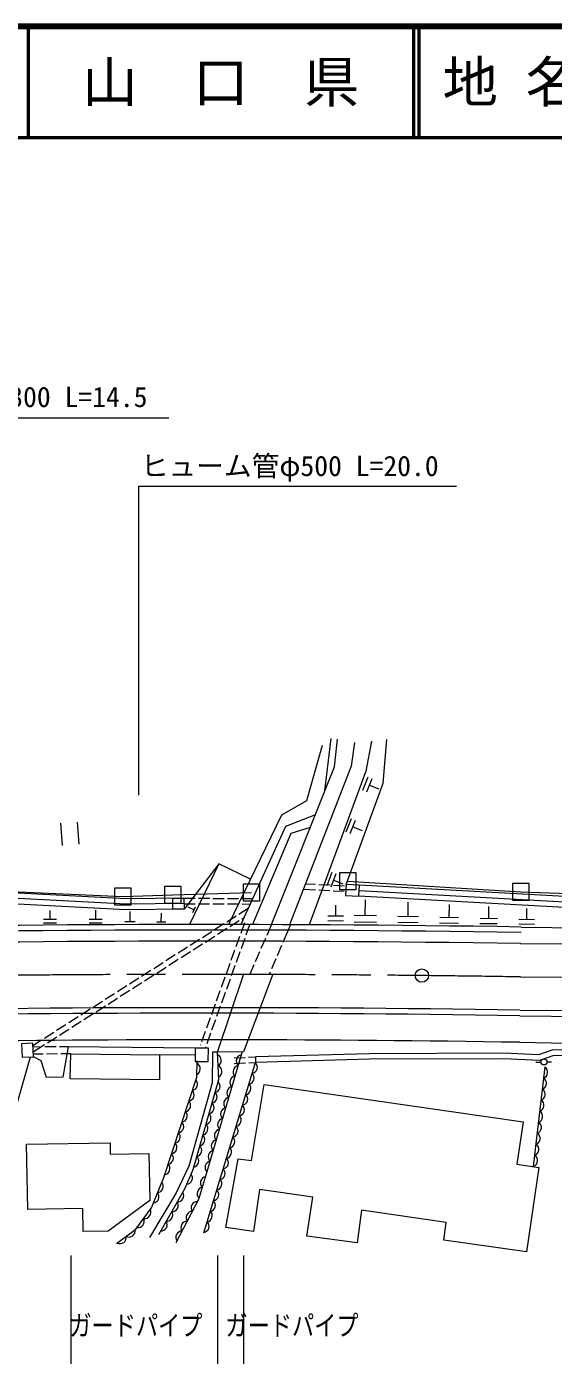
# Model space of a CAD drawing. Units: millimetres, scale not verified. Extents: x 40000 to 680000, y 20000 to 380000.
# Drawn here: x 332867 to 380384, y 260137 to 380000 of the extents above; entities that cross this region are included whole.
import ezdxf
from ezdxf.enums import TextEntityAlignment as Align

# ---------------------------------------------------------------- set-up
doc = ezdxf.new("R2010")
doc.units = ezdxf.units.MM
doc.header["$LTSCALE"] = 1000
doc.linetypes.add('CHAIN', pattern=[18.5, 12, -1.5, 3.5, -1.5])
for name, color, linetype, lineweight in [('M-BGD', 7, 'Continuous', 13), ('M-BMK', 2, 'CHAIN', 13), ('M-BMK-ROW', 30, 'Continuous', 13), ('M-STR-HTXT', 7, 'Continuous', 13), ('M-STR-STR1', 1, 'Continuous', 13), ('M-STR-STRC', 7, 'Continuous', 13), ('M-TTL', 2, 'Continuous', 140), ('M-TTL-LINE', 7, 'Continuous', 50), ('M-TTL-TXT', 7, 'Continuous', 13)]:
    doc.layers.add(name, color=color, linetype=linetype, lineweight=lineweight)
doc.styles.add('ＭＳ ゴシック', font='')
doc.styles.get('ＭＳ ゴシック').set_extended_font_data('MS Gothic')

msp = doc.modelspace()

# ---------------------------------------------------------------- linework, layer by layer
at = {"layer": 'M-BGD'}
for p, q in [((359779, 311071), (360351, 315779)), ((363198, 311121), (363675, 312314)), ((363556, 310978), (364033, 312171)), ((363795, 311574), (364629, 311241)), ((335934, 308133), (336089, 306139)), ((337430, 308249), (337584, 306255)), ((361691, 307369), (362168, 308561)), ((362049, 307226), (362526, 308418)), ((362288, 307822), (363123, 307488)), ((359970, 302528), (360415, 303733)), ((360331, 302395), (360776, 303599)), ((357829, 302189), (358911, 302136)), ((358020, 302681), (358936, 302636)), ((359211, 302121), (360210, 302072)), ((359235, 302621), (360234, 302572)), ((360509, 302058), (361508, 302009)), ((360534, 302557), (361533, 302508)), ((360554, 302997), (361397, 302685)), ((393648, 300361), (362851, 302056)), ((393662, 300861), (362879, 302555)), ((348080, 301344), (347080, 301348)), ((349380, 301339), (348380, 301343)), ((350680, 301333), (349680, 301337)), ((351980, 301327), (350980, 301332)), ((353245, 301322), (352280, 301326)), ((393635, 299861), (362824, 301557)), ((363416, 299817), (363435, 301225)), ((367273, 299718), (367290, 301019)), ((334981, 299465), (334982, 300283)), ((339100, 299468), (339101, 300287)), ((342202, 299251), (342214, 300181)), ((345018, 299213), (345029, 300030)), ((348078, 300844), (347078, 300848)), ((347949, 300321), (347426, 300559)), ((348068, 300583), (347831, 300060)), ((349378, 300839), (348378, 300843)), ((350678, 300833), (349678, 300837)), ((350917, 299248), (351760, 299785)), ((351978, 300827), (350978, 300832)), ((352013, 299947), (352864, 300489)), ((353017, 300823), (352278, 300826)), ((361460, 299749), (360031, 299768)), ((360745, 299758), (360759, 300758)), ((364422, 299803), (362410, 299830)), ((368202, 299706), (366344, 299731)), ((370981, 299624), (370997, 300820)), ((374546, 299533), (374561, 300629)), ((377974, 299446), (377987, 300446)), ((335565, 299464), (334396, 299466)), ((335565, 299113), (334396, 299115)), ((339684, 299116), (338514, 299118)), ((339684, 299467), (338515, 299469)), ((342666, 299245), (341737, 299257)), ((345426, 299208), (344610, 299219)), ((349821, 298549), (350664, 299086)), ((350090, 298127), (350933, 298665)), ((351186, 298826), (352029, 299364)), ((352515, 299149), (352176, 298209)), ((352282, 299525), (352481, 299652)), ((352986, 298980), (352647, 298039)), ((354551, 298050), (354950, 298967)), ((356019, 297412), (356685, 298945)), ((361454, 299320), (360025, 299340)), ((364414, 299199), (362402, 299227)), ((368194, 299149), (366336, 299174)), ((371829, 299100), (370120, 299123)), ((371835, 299612), (370126, 299635)), ((375323, 299053), (373757, 299074)), ((375329, 299523), (373763, 299544)), ((378682, 299008), (377254, 299027)), ((378688, 299436), (377260, 299455)), ((377479, 298781), (401675, 298398)), ((347629, 297150), (348472, 297688)), ((347898, 296729), (348741, 297267)), ((348725, 297849), (349568, 298387)), ((348994, 297428), (349837, 297966)), ((352075, 297926), (351735, 296986)), ((352545, 297757), (352206, 296816)), ((354033, 296858), (354432, 297775)), ((345437, 295752), (346280, 296290)), ((346533, 296451), (347376, 296989)), ((346802, 296030), (347645, 296567)), ((351634, 296703), (351294, 295763)), ((352104, 296534), (351765, 295593)), ((353515, 295665), (353914, 296582)), ((355501, 296220), (355899, 297137)), ((343245, 294354), (344088, 294892)), ((344341, 295053), (345184, 295591)), ((344610, 294632), (345453, 295169)), ((345706, 295331), (346549, 295868)), ((351193, 295481), (350853, 294540)), ((351663, 295311), (351324, 294370)), ((352997, 294473), (353396, 295390)), ((354983, 295028), (355381, 295945)), ((342149, 293655), (342992, 294193)), ((342418, 293233), (343261, 293771)), ((343514, 293933), (344357, 294470)), ((350752, 294258), (350412, 293317)), ((351222, 294088), (350883, 293147)), ((354765, 294527), (354863, 294752)), ((339957, 292257), (340800, 292795)), ((341053, 292956), (341896, 293494)), ((341322, 292534), (342165, 293072)), ((350311, 293035), (349971, 292094)), ((350781, 292865), (350442, 291924)), ((337765, 290859), (338608, 291396)), ((338861, 291558), (339704, 292096)), ((339130, 291136), (339973, 291674)), ((340226, 291835), (341069, 292373)), ((349870, 291812), (349530, 290871)), ((350340, 291642), (350001, 290701)), ((336669, 290160), (337512, 290697)), ((336938, 289738), (337781, 290276)), ((338034, 290437), (338877, 290975)), ((349429, 290589), (349090, 289648)), ((349899, 290419), (349560, 289478)), ((377353, 290781), (397365, 290500)), ((334477, 288761), (335320, 289299)), ((334746, 288340), (335589, 288878)), ((335573, 289461), (336416, 289998)), ((335842, 289039), (336685, 289577)), ((348988, 289366), (348649, 288425)), ((349458, 289196), (349119, 288256)), ((333441, 288101), (334224, 288600)), ((334226, 287960), (333447, 287953)), ((333464, 287522), (334493, 288179)), ((335526, 287971), (334526, 287963)), ((336606, 287981), (335826, 287974)), ((348547, 288143), (348534, 288107)), ((349017, 287973), (349004, 287937)), ((377315, 288382), (397390, 288008)), ((330289, 276969), (333231, 287070)), ((334368, 287321), (333472, 287314)), ((335668, 287331), (334668, 287323)), ((336865, 287340), (335968, 287333)), ((348061, 287230), (344870, 287252)), ((348854, 271191), (353525, 286568)), ((351580, 286975), (352579, 287023)), ((351604, 286475), (352603, 286523)), ((352879, 287037), (353511, 287068)), ((352903, 286538), (353535, 286568)), ((353511, 287068), (353525, 286568)), ((378797, 286577), (379248, 286594)), ((379800, 286614), (380222, 286629)), ((378598, 277168), (379627, 286179))]:
    msp.add_line(p, q, dxfattribs=at)
for points in [[(354962, 298996), (360641, 313233), (360920, 315721)], [(362443, 315409), (362145, 313275), (356582, 298989)], [(363989, 315546), (363459, 312833), (358339, 298981)], [(361681, 302621), (365025, 311769), (365350, 315683)], [(359516, 315152), (358099, 310172), (355852, 308863), (351091, 299004)], [(358913, 308902), (356233, 307856), (352184, 299003)], [(358456, 307755), (356697, 307215), (353249, 299000)], [(350200, 304493), (347072, 300394), (341824, 300333), (318864, 301541)], [(353068, 303097), (350200, 304493), (347552, 299005)], [(347060, 301394), (341845, 301334), (318916, 302539)], [(347066, 300894), (341834, 300833), (318890, 302040)], [(348065, 287862), (336606, 287981), (336130, 285233), (334654, 285200), (334196, 286702), (333481, 287080)], [(388050, 286642), (386697, 287538), (380328, 287695), (379051, 287248), (375906, 287387), (363789, 287352), (353511, 287068)], [(340983, 270219), (342727, 271521), (344123, 273452), (345243, 276182), (348212, 285232), (348248, 286696)], [(350088, 287498), (349623, 287505), (349609, 284721), (347492, 277203), (346368, 274789), (343946, 270784)], [(344783, 271051), (347132, 275159), (347882, 276919), (350212, 285027), (350088, 287498)], [(352313, 287550), (349045, 276401), (348363, 274193), (346331, 270288)], [(387774, 286225), (386541, 287042), (380407, 287193), (379125, 286744), (375896, 286887), (363796, 286852), (353525, 286568)]]:
    msp.add_lwpolyline(points, dxfattribs=at)
for points in [[(362824, 301557), (362879, 302555), (361681, 302621), (361626, 301623)], [(347072, 300394), (346072, 300383), (346060, 301383), (347060, 301394)], [(333481, 287080), (333433, 288290), (332415, 288250), (332462, 287040)], [(349265, 287854), (348065, 287862), (348057, 286662), (349257, 286654)], [(336865, 287340), (344870, 287252), (344845, 284992), (336808, 285081)], [(354297, 284571), (377644, 281203), (377092, 277375), (379056, 277092), (377956, 269467), (370492, 270543), (370722, 272133), (363088, 273234), (362681, 270305), (358140, 270895), (358673, 274427), (353889, 275117), (353339, 271303), (350825, 271665), (351958, 277869), (353144, 277720)], [(332870, 279180), (340402, 279308), (340420, 278293), (343907, 278353), (343979, 274116), (340238, 271355), (337982, 271317), (337947, 273381), (332970, 273296)]]:
    msp.add_lwpolyline(points, close=True, dxfattribs=at)
for centre, radius in [((368521, 294399), 600), ((379524, 286611), 276)]:
    msp.add_circle(centre, radius, dxfattribs=at)
for centre, radius, start, end in [((348971, -1505495), 1804500, 89.09477, 93.47489), ((348971, -1505495), 1804000, 89.09477, 93.47489), ((348971, -1505495), 1796500, 89.09477, 93.21007), ((348971, -1505495), 1794100, 89.09477, 92.39035), ((349859, 286748), 567, 300.9388, 64.79382), ((352341, 286699), 567, 101.73983, 225.59486), ((353115, 286133), 567, 281.17331, 45.02834), ((347963, 285971), 567, 296.67358, 60.52861), ((349909, 285750), 567, 300.9388, 64.79382), ((351778, 284780), 567, 101.73983, 225.59486), ((352060, 285739), 567, 101.73983, 225.59486), ((352824, 285176), 567, 281.17331, 45.02834), ((379301, 285678), 567, 291.56124, 55.41627), ((347721, 284591), 567, 279.90975, 43.76478), ((349757, 284410), 567, 282.03964, 45.89466), ((351497, 283820), 567, 101.73983, 225.59486), ((352533, 284220), 567, 281.17331, 45.02834), ((379074, 283691), 567, 291.56124, 55.41627), ((379188, 284685), 567, 291.56124, 55.41627), ((347098, 282691), 567, 279.90975, 43.76478), ((347409, 283641), 567, 279.90975, 43.76478), ((349205, 282488), 567, 282.03964, 45.89466), ((349481, 283449), 567, 282.03964, 45.89466), ((351216, 282860), 567, 101.73983, 225.59486), ((352242, 283263), 567, 281.17331, 45.02834), ((378961, 282697), 567, 291.56124, 55.41627), ((346786, 281741), 567, 279.90975, 43.76478), ((348929, 281527), 567, 282.03964, 45.89466), ((350935, 281901), 567, 101.73983, 225.59486), ((351661, 281349), 567, 281.17331, 45.02834), ((351952, 282306), 567, 281.17331, 45.02834), ((378847, 281704), 567, 291.56124, 55.41627), ((346474, 280791), 567, 279.90975, 43.76478), ((348653, 280566), 567, 282.03964, 45.89466), ((350372, 279981), 567, 101.73983, 225.59486), ((350654, 280941), 567, 101.73983, 225.59486), ((351370, 280392), 567, 281.17331, 45.02834), ((378734, 280710), 567, 291.56124, 55.41627), ((345851, 278890), 567, 279.90975, 43.76478), ((346162, 279840), 567, 279.90975, 43.76478), ((348376, 279605), 567, 282.03964, 45.89466), ((350091, 279022), 567, 101.73983, 225.59486), ((351080, 279435), 567, 281.17331, 45.02834), ((378621, 279717), 567, 291.56124, 55.41627), ((345539, 277940), 567, 279.90975, 43.76478), ((347824, 277683), 567, 282.03964, 45.89466), ((348100, 278644), 567, 282.03964, 45.89466), ((349810, 278062), 567, 101.73983, 225.59486), ((350789, 278479), 567, 281.17331, 45.02834), ((378394, 277730), 567, 291.56124, 55.41627), ((378507, 278723), 567, 291.56124, 55.41627), ((345227, 276990), 567, 279.90975, 43.76478), ((349529, 277102), 567, 101.73983, 225.59486), ((350208, 276565), 567, 281.17331, 45.02834), ((350498, 277522), 567, 281.17331, 45.02834), ((344626, 275381), 567, 275.76204, 39.61707), ((347262, 276144), 567, 274.99922, 38.85425), ((349107, 275696), 567, 100.90695, 224.76197), ((349917, 275608), 567, 281.17331, 45.02834), ((344246, 274456), 567, 275.76204, 39.61707), ((346471, 274540), 567, 268.31041, 32.16543), ((348811, 274740), 567, 100.90695, 224.76197), ((349626, 274651), 567, 281.17331, 45.02834), ((343502, 273048), 567, 262.21201, 26.06704), ((345975, 273672), 567, 268.31041, 32.16543), ((348276, 273448), 567, 90.57571, 214.43073), ((349336, 273695), 567, 281.17331, 45.02834), ((342916, 272237), 567, 262.21201, 26.06704), ((344982, 271935), 567, 268.31041, 32.16543), ((345478, 272803), 567, 268.31041, 32.16543), ((347353, 271674), 567, 90.57571, 214.43073), ((347814, 272561), 567, 90.57571, 214.43073), ((348754, 271781), 567, 281.17331, 45.02834), ((349045, 272738), 567, 281.17331, 45.02834), ((342096, 271383), 567, 244.81788, 8.6729), ((346891, 270787), 567, 90.57571, 214.43073), ((341295, 270785), 567, 244.81788, 8.6729)]:
    msp.add_arc(centre, radius, start, end, dxfattribs=at)
at = {"layer": 'M-BMK'}
msp.add_line((377408, 294281), (568517, 293395), dxfattribs=at)
msp.add_arc((348971, -1505495), 1800000, 89.09477, 93.47489, dxfattribs=at)
at = {"layer": 'M-BMK-ROW'}
for p, q in [((362603, 303653), (361103, 303653)), ((361103, 303653), (361103, 302153)), ((362603, 302153), (362603, 303653)), ((342292, 302281), (340792, 302281)), ((340792, 302281), (340792, 300781)), ((342292, 300781), (342292, 302281)), ((346819, 302424), (345319, 302424)), ((345319, 302424), (345319, 300924)), ((346819, 300924), (346819, 302424)), ((353904, 302635), (352404, 302635)), ((352404, 302635), (352404, 301135)), ((353904, 301135), (353904, 302635)), ((361103, 302153), (362603, 302153)), ((378197, 302693), (376697, 302693)), ((376697, 302693), (376697, 301193)), ((378197, 301193), (378197, 302693)), ((345319, 300924), (346819, 300924)), ((352404, 301135), (353904, 301135)), ((376697, 301193), (378197, 301193)), ((340792, 300781), (342292, 300781))]:
    msp.add_line(p, q, dxfattribs=at)
for points in [[(361853, 302903), (377447, 301943), (381711, 301798), (400664, 300785), (407141, 302038)], [(331473, 301973), (341542, 301531), (346069, 301674), (353154, 301885)]]:
    msp.add_lwpolyline(points, dxfattribs=at)
at = {"layer": 'M-STR-HTXT'}
for p, q in [((336865, 269137), (336865, 256773)), ((350088, 269137), (350088, 256773)), ((352434, 269137), (352434, 256773))]:
    msp.add_line(p, q, dxfattribs=at)
for points in [[(316907, 305895), (316907, 344714), (345706, 344714)], [(342992, 310673), (342992, 338547), (371630, 338547)]]:
    msp.add_lwpolyline(points, dxfattribs=at)
at = {"layer": 'M-STR-STR1'}
msp.add_line((352451, 294548), (355088, 294524), dxfattribs=at)
msp.add_lwpolyline([(355088, 294524), (352434, 287515), (350088, 287498), (352451, 294548)], dxfattribs=at)
at = {"layer": 'M-STR-STRC'}
for p, q in [((377422, 297281), (568531, 296395)), ((377394, 291281), (568503, 290395))]:
    msp.add_line(p, q, dxfattribs=at)
for radius, end in [(1803000, 93.47489), (1797000, 93.21057)]:
    msp.add_arc((348971, -1505495), radius, 89.09477, end, dxfattribs=at)
at = {"layer": 'M-TTL'}
msp.add_line((680000, 380000), (40000, 380000), dxfattribs=at)
at = {"layer": 'M-TTL-LINE'}
for p, q in [((333000, 380000), (333000, 370000)), ((367750, 380000), (367750, 370000)), ((368250, 380000), (368250, 370000)), ((40000, 370000), (680000, 370000))]:
    msp.add_line(p, q, dxfattribs=at)

# ---------------------------------------------------------------- texts
at = {"layer": 'M-STR-HTXT', "style": 'ＭＳ ゴシック'}
for s, p in [('ヒューム管φ300 L=14.5', (316906, 345129)), ('ヒューム管φ500 L=20.0', (343168, 338905))]:
    msp.add_text(s, height=1833, dxfattribs=at).set_placement(p, align=Align.BOTTOM_LEFT)
at = {"layer": 'M-STR-HTXT', "style": 'ＭＳ ゴシック', "width": 0.8}
for p in [(342727, 261372), (356804, 261372)]:
    msp.add_text('ガードパイプ', height=1833, dxfattribs=at).set_placement(p, align=Align.BOTTOM_CENTER)
at = {"layer": 'M-TTL-TXT', "style": 'ＭＳ ゴシック'}
msp.add_text('山\u3000口\u3000県', height=3666, dxfattribs=at).set_placement((350375, 375000), align=Align.MIDDLE_CENTER)
msp.add_text('地 名      長門市日置上', height=3666, dxfattribs=at).set_placement((370380, 375000), align=Align.MIDDLE_LEFT)

doc.saveas('drawing.dxf')
